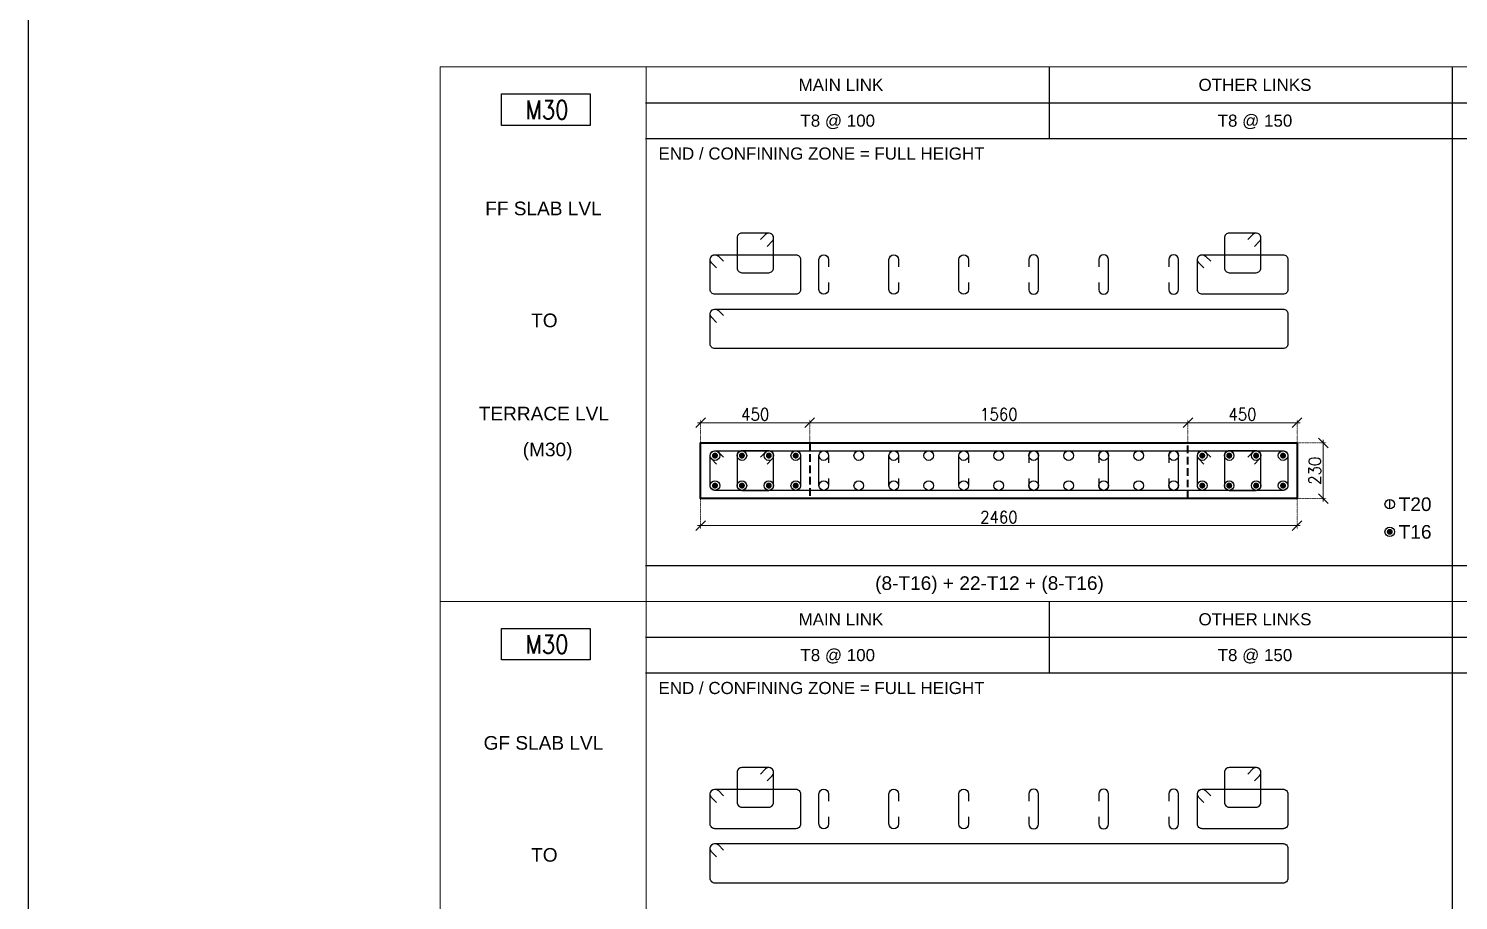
# Model space of a CAD drawing. Header units: millimetres. Extents: x 149548 to 2112824, y -1657616 to -1354760.
# Drawn here: x 1991051 to 2014641, y -1643452 to -1629065 of the extents above; entities that cross this region are included whole.
import ezdxf
from ezdxf.enums import TextEntityAlignment as Align

# ---------------------------------------------------------------- set-up
doc = ezdxf.new("R2010")
doc.units = ezdxf.units.MM
doc.header["$MEASUREMENT"] = 0
doc.header["$PDMODE"] = 98
doc.linetypes.add('DOT', pattern=[0.25, 0, -0.25])
doc.linetypes.add('HIDDEN', pattern=[0.375, 0.25, -0.125])
for name, color, linetype in [('Columns', 90, 'Continuous'), ('S-TEXT', 7, 'Continuous'), ('s_hatch_25', 13, 'Continuous'), ('s_hatch_50', 43, 'Continuous'), ('s_rebar_link', 225, 'Continuous'), ('s_rebar_linkexp', 155, 'Continuous'), ('TEXT', 43, 'Continuous')]:
    doc.layers.add(name, color=color, linetype=linetype)
for name, color, linetype, lineweight in [('s-dm', 171, 'Continuous', 15), ('s_text', 20, 'Continuous', 9), ('TXT', 255, 'Continuous', 5)]:
    doc.layers.add(name, color=color, linetype=linetype, lineweight=lineweight)
doc.styles.add('ARIAL', font='arial.ttf')
doc.styles.add('RC-ROMANS-85', font='romans.shx', dxfattribs={"width": 0.85})
doc.styles.add('RS', font='romans.shx', dxfattribs={"width": 0.9})
doc.dimstyles.new('Maheboob', dxfattribs={"dimtxt": 100, "dimasz": 100, "dimexe": 0, "dimexo": 0, "dimgap": 50, "dimtad": 1, "dimdec": 0, "dimdsep": 46, "dimtxsty": 'RS', "dimblk": 'ME', "dimcen": 225, "dimdle": 25, "dimclrd": 256, "dimclre": 256, "dimclrt": 7, "dimadec": 1, "dimazin": 1, "dimtfac": 1, "dimtdec": 0, "dimtmove": 0, "dimatfit": 0, "dimldrblk": 'ME', "dimfxl": 1, "dimlwd": -1, "dimlwe": -1, "dimarcsym": 0})

# ---------------------------------------------------------------- blocks, each defined once
blk = doc.blocks.new('_Oblique')
at = {"color": 0, "linetype": 'ByBlock', "lineweight": -2}
blk.add_line((-0.5, -0.5), (0.5, 0.5), dxfattribs=at)
blk = doc.blocks.new('*D1622')
at = {"layer": 'Defpoints', "color": 0}
for p in [(2011979, -1635902), (2011979, -1636822), (2012412, -1636822)]:
    blk.add_point(p, dxfattribs=at)
at = {"layer": 's-dm', "linetype": 'DOT'}
for p, q in [((2011979, -1635902), (2012462, -1635902)), ((2011979, -1636822), (2012462, -1636822))]:
    blk.add_line(p, q, dxfattribs=at)
at = {"layer": 's-dm'}
blk.add_line((2012412, -1635852), (2012412, -1636872), dxfattribs=at)
at = {"layer": 's-dm', "xscale": 160, "yscale": 160, "zscale": 160}
for p, rotation in [((2012412, -1635902), 90), ((2012412, -1636822), 270)]:
    blk.add_blockref('_Oblique', p, dxfattribs=dict(at, rotation=rotation))
at = {"layer": 's-dm', "color": 7, "insert": (2012272, -1636362), "char_height": 200, "attachment_point": 5, "rotation": 90, "style": 'RS'}
blk.add_mtext('230', dxfattribs=at)
blk = doc.blocks.new('ME')
at = {"layer": 's-dm', "color": 2, "ltscale": 50}
for p, q in [((0, -1.04), (0, 1.04)), ((-1.04, 0), (1.04, 0))]:
    blk.add_line(p, q, dxfattribs=at)
blk.add_lwpolyline([(0.74, 0.74), (-0.74, -0.74)], dxfattribs=at)
blk = doc.blocks.new('*D1623')
at = {"layer": 'Defpoints', "color": 0}
for p in [(2002139, -1636822), (2011979, -1636822), (2002139, -1637268)]:
    blk.add_point(p, dxfattribs=at)
at = {"layer": 's-dm', "linetype": 'DOT'}
for p, q in [((2002139, -1636822), (2002139, -1637318)), ((2011979, -1636822), (2011979, -1637318))]:
    blk.add_line(p, q, dxfattribs=at)
at = {"layer": 's-dm'}
blk.add_line((2012029, -1637268), (2002089, -1637268), dxfattribs=at)
at = {"layer": 's-dm', "xscale": 160, "yscale": 160, "zscale": 160, "rotation": 180}
blk.add_blockref('_Oblique', (2002139, -1637268), dxfattribs=at)
at = {"layer": 's-dm', "xscale": 160, "yscale": 160, "zscale": 160}
blk.add_blockref('_Oblique', (2011979, -1637268), dxfattribs=at)
at = {"layer": 's-dm', "color": 7, "insert": (2007059, -1637128), "char_height": 200, "attachment_point": 5, "style": 'RS'}
blk.add_mtext('2460', dxfattribs=at)
blk = doc.blocks.new('*D1624')
at = {"layer": 'Defpoints', "color": 0}
for p in [(2003939, -1635571), (2002139, -1635902), (2003939, -1635902)]:
    blk.add_point(p, dxfattribs=at)
at = {"layer": 's-dm', "linetype": 'DOT'}
for p, q in [((2002139, -1635902), (2002139, -1635521)), ((2003939, -1635902), (2003939, -1635521))]:
    blk.add_line(p, q, dxfattribs=at)
at = {"layer": 's-dm'}
blk.add_line((2002089, -1635571), (2003989, -1635571), dxfattribs=at)
at = {"layer": 's-dm', "xscale": 160, "yscale": 160, "zscale": 160, "rotation": 180}
blk.add_blockref('_Oblique', (2002139, -1635571), dxfattribs=at)
at = {"layer": 's-dm', "xscale": 160, "yscale": 160, "zscale": 160}
blk.add_blockref('_Oblique', (2003939, -1635571), dxfattribs=at)
at = {"layer": 's-dm', "color": 7, "insert": (2003039, -1635431), "char_height": 200, "attachment_point": 5, "style": 'RS'}
blk.add_mtext('450', dxfattribs=at)
blk = doc.blocks.new('*D1625')
at = {"layer": 'Defpoints', "color": 0}
for p in [(2010179, -1635571), (2003939, -1635902), (2010179, -1635902)]:
    blk.add_point(p, dxfattribs=at)
at = {"layer": 's-dm', "linetype": 'DOT'}
for p, q in [((2003939, -1635902), (2003939, -1635521)), ((2010179, -1635902), (2010179, -1635521))]:
    blk.add_line(p, q, dxfattribs=at)
at = {"layer": 's-dm'}
blk.add_line((2003889, -1635571), (2010229, -1635571), dxfattribs=at)
at = {"layer": 's-dm', "xscale": 160, "yscale": 160, "zscale": 160, "rotation": 180}
blk.add_blockref('_Oblique', (2003939, -1635571), dxfattribs=at)
at = {"layer": 's-dm', "xscale": 160, "yscale": 160, "zscale": 160}
blk.add_blockref('_Oblique', (2010179, -1635571), dxfattribs=at)
at = {"layer": 's-dm', "color": 7, "insert": (2007059, -1635431), "char_height": 200, "attachment_point": 5, "style": 'RS'}
blk.add_mtext('1560', dxfattribs=at)
blk = doc.blocks.new('*D1626')
at = {"layer": 'Defpoints', "color": 0}
for p in [(2011979, -1635571), (2010179, -1635902), (2011979, -1635902)]:
    blk.add_point(p, dxfattribs=at)
at = {"layer": 's-dm', "linetype": 'DOT'}
for p, q in [((2010179, -1635902), (2010179, -1635521)), ((2011979, -1635902), (2011979, -1635521))]:
    blk.add_line(p, q, dxfattribs=at)
at = {"layer": 's-dm'}
blk.add_line((2010129, -1635571), (2012029, -1635571), dxfattribs=at)
at = {"layer": 's-dm', "xscale": 160, "yscale": 160, "zscale": 160, "rotation": 180}
blk.add_blockref('_Oblique', (2010179, -1635571), dxfattribs=at)
at = {"layer": 's-dm', "xscale": 160, "yscale": 160, "zscale": 160}
blk.add_blockref('_Oblique', (2011979, -1635571), dxfattribs=at)
at = {"layer": 's-dm', "color": 7, "insert": (2011079, -1635431), "char_height": 200, "attachment_point": 5, "style": 'RS'}
blk.add_mtext('450', dxfattribs=at)

msp = doc.modelspace()

# ---------------------------------------------------------------- linework, layer by layer
at = {"lineweight": -3}
msp.add_lwpolyline([(2112824, -1657616.5), (1991050.7, -1657616.5), (1991050.7, -1577510.7), (2112824, -1577510.7)], close=True, dxfattribs=at)
at = {"layer": 'Columns', "color": 8, "linetype": 'HIDDEN', "lineweight": 40, "ltscale": 500}
for points in [[(2003939, -1635901.7), (2003939, -1636821.7), (2002139, -1636821.7), (2002139, -1635901.7)], [(2011979, -1635901.7), (2011979, -1636821.7), (2010179, -1636821.7), (2010179, -1635901.7)]]:
    msp.add_lwpolyline(points, close=True, dxfattribs=at)
at = {"layer": 'Columns', "lineweight": 40}
msp.add_lwpolyline([(2011979, -1635901.7), (2011979, -1636821.7), (2002139, -1636821.7), (2002139, -1635901.7), (2011979, -1635901.7)], dxfattribs=at)
at = {"layer": 'S-TEXT', "color": 1}
for points in [[(1998853.9, -1630144.1), (2000316.7, -1630144.1), (2000316.7, -1630665), (1998853.9, -1630665)], [(1998853.9, -1638963.5), (2000316.7, -1638963.5), (2000316.7, -1639484.4), (1998853.9, -1639484.4)]]:
    msp.add_lwpolyline(points, close=True, dxfattribs=at)
at = {"layer": 's_hatch_25'}
msp.add_line((2014538.4, -1629698.7), (2014538.4, -1656952.2), dxfattribs=at)
at = {"layer": 's_hatch_50'}
msp.add_line((2001228.1, -1637927.9), (2049286.5, -1637927.8), dxfattribs=at)
at = {"layer": 's_rebar_link'}
msp.add_line((2013508.3, -1636993.1), (2013508.3, -1636835.7), dxfattribs=at)
for points in [[(2002403.1, -1636251.4), (2002319.5, -1636167.9, -0.668178), (2002375.2, -1636033.5), (2011747.9, -1636033.5, -0.4142136), (2011826.7, -1636112.3), (2011826.7, -1636607.2, -0.4142136), (2011747.9, -1636685.9), (2002375.2, -1636685.9, -0.4142136), (2002296.5, -1636607.2), (2002296.5, -1636112.3, -0.6681793), (2002430.9, -1636056.6), (2002514.4, -1636140.1)], [(2002403.1, -1636251.4), (2002319.5, -1636167.9, -0.668178), (2002375.2, -1636033.5), (2003707.9, -1636033.5, -0.4142136), (2003786.7, -1636112.3), (2003786.7, -1636607.2, -0.4142136), (2003707.9, -1636685.9), (2002375.2, -1636685.9, -0.4142136), (2002296.5, -1636607.2), (2002296.5, -1636112.3, -0.6681793), (2002430.9, -1636056.6), (2002514.4, -1636140.1)], [(2003235.9, -1636251.4), (2003319.4, -1636167.9, 0.668178), (2003263.7, -1636033.5), (2002819.5, -1636033.5, 0.4142136), (2002740.7, -1636112.3), (2002740.7, -1636607.2, 0.4142136), (2002819.5, -1636685.9), (2003263.7, -1636685.9, 0.4142136), (2003342.4, -1636607.2), (2003342.4, -1636112.3, 0.6681793), (2003208, -1636056.6), (2003124.5, -1636140.1)], [(2004248.9, -1636489.1), (2004248.9, -1636607.2, -1), (2004091.4, -1636607.2), (2004091.4, -1636112.3, -1), (2004248.9, -1636112.3), (2004248.9, -1636230.3)], [(2005403.4, -1636489.1), (2005403.4, -1636607.2, -1), (2005245.9, -1636607.2), (2005245.9, -1636112.3, -1), (2005403.4, -1636112.3), (2005403.4, -1636230.3)], [(2006557.9, -1636489.1), (2006557.9, -1636607.2, -1), (2006400.5, -1636607.2), (2006400.5, -1636112.3, -1), (2006557.9, -1636112.3), (2006557.9, -1636230.3)], [(2007555, -1636489.1), (2007555, -1636607.2, 1), (2007712.5, -1636607.2), (2007712.5, -1636112.3, 1), (2007555, -1636112.3), (2007555, -1636230.3)], [(2008709.6, -1636489.1), (2008709.6, -1636607.2, 1), (2008867, -1636607.2), (2008867, -1636112.3, 1), (2008709.6, -1636112.3), (2008709.6, -1636230.3)], [(2009864.1, -1636489.1), (2009864.1, -1636607.2, 1), (2010021.6, -1636607.2), (2010021.6, -1636112.3, 1), (2009864.1, -1636112.3), (2009864.1, -1636230.3)], [(2010443.1, -1636251.4), (2010359.5, -1636167.9, -0.668178), (2010415.2, -1636033.5), (2011747.9, -1636033.5, -0.4142136), (2011826.7, -1636112.3), (2011826.7, -1636607.2, -0.4142136), (2011747.9, -1636685.9), (2010415.2, -1636685.9, -0.4142136), (2010336.5, -1636607.2), (2010336.5, -1636112.3, -0.6681793), (2010470.9, -1636056.6), (2010554.4, -1636140.1)], [(2011275.9, -1636251.4), (2011359.4, -1636167.9, 0.668178), (2011303.7, -1636033.5), (2010859.5, -1636033.5, 0.4142136), (2010780.7, -1636112.3), (2010780.7, -1636607.2, 0.4142136), (2010859.5, -1636685.9), (2011303.7, -1636685.9, 0.4142136), (2011382.4, -1636607.2), (2011382.4, -1636112.3, 0.6681793), (2011248, -1636056.6), (2011164.5, -1636140.1)]]:
    msp.add_lwpolyline(points, format="xyb", dxfattribs=at)
for points in [[(2002399.8, -1636112.3, 49.2, 49.2, -1), (2002350.6, -1636112.3, 49.2, 49.2, -1)], [(2002844.1, -1636112.3, 49.2, 49.2, -1), (2002794.8, -1636112.3, 49.2, 49.2, -1)], [(2003288.3, -1636112.3, 49.2, 49.2, -1), (2003239.1, -1636112.3, 49.2, 49.2, -1)], [(2003732.5, -1636112.3, 49.2, 49.2, -1), (2003683.3, -1636112.3, 49.2, 49.2, -1)], [(2010439.8, -1636112.3, 49.2, 49.2, -1), (2010390.6, -1636112.3, 49.2, 49.2, -1)], [(2010884.1, -1636112.3, 49.2, 49.2, -1), (2010834.8, -1636112.3, 49.2, 49.2, -1)], [(2011328.3, -1636112.3, 49.2, 49.2, -1), (2011279.1, -1636112.3, 49.2, 49.2, -1)], [(2011772.5, -1636112.3, 49.2, 49.2, -1), (2011723.3, -1636112.3, 49.2, 49.2, -1)], [(2002399.8, -1636607.2, 49.2, 49.2, -1), (2002350.6, -1636607.2, 49.2, 49.2, -1)], [(2002844.1, -1636607.2, 49.2, 49.2, -1), (2002794.8, -1636607.2, 49.2, 49.2, -1)], [(2003288.3, -1636607.2, 49.2, 49.2, -1), (2003239.1, -1636607.2, 49.2, 49.2, -1)], [(2003732.5, -1636607.2, 49.2, 49.2, -1), (2003683.3, -1636607.2, 49.2, 49.2, -1)], [(2010439.8, -1636607.2, 49.2, 49.2, -1), (2010390.6, -1636607.2, 49.2, 49.2, -1)], [(2010884.1, -1636607.2, 49.2, 49.2, -1), (2010834.8, -1636607.2, 49.2, 49.2, -1)], [(2011328.3, -1636607.2, 49.2, 49.2, -1), (2011279.1, -1636607.2, 49.2, 49.2, -1)], [(2011772.5, -1636607.2, 49.2, 49.2, -1), (2011723.3, -1636607.2, 49.2, 49.2, -1)], [(2013532.9, -1637370.4, 49.2, 49.2, -1), (2013483.7, -1637370.4, 49.2, 49.2, -1)]]:
    msp.add_lwpolyline(points, format="xyseb", close=True, dxfattribs=at)
for centre in [(2002375.2, -1636112.3), (2002819.5, -1636112.3), (2003263.7, -1636112.3), (2003707.9, -1636112.3), (2004170.1, -1636112.3), (2004747.4, -1636112.3), (2005324.7, -1636112.3), (2005901.9, -1636112.3), (2006479.2, -1636112.3), (2007056.5, -1636112.3), (2007633.8, -1636112.3), (2008211, -1636112.3), (2008788.3, -1636112.3), (2009365.6, -1636112.3), (2009942.8, -1636112.3), (2010415.2, -1636112.3), (2010859.5, -1636112.3), (2011303.7, -1636112.3), (2011747.9, -1636112.3), (2002375.2, -1636607.2), (2002819.5, -1636607.2), (2003263.7, -1636607.2), (2003707.9, -1636607.2), (2004170.1, -1636607.2), (2004747.4, -1636607.2), (2005324.7, -1636607.2), (2005901.9, -1636607.2), (2006479.2, -1636607.2), (2007056.5, -1636607.2), (2007633.8, -1636607.2), (2008211, -1636607.2), (2008788.3, -1636607.2), (2009365.6, -1636607.2), (2009942.8, -1636607.2), (2010415.2, -1636607.2), (2010859.5, -1636607.2), (2011303.7, -1636607.2), (2011747.9, -1636607.2), (2013508.3, -1636914.4), (2013508.3, -1637370.4)]:
    msp.add_circle(centre, 78.7, dxfattribs=at)
at = {"layer": 's_rebar_linkexp'}
for points in [[(2003235.9, -1632658.9), (2003319.4, -1632575.4, 0.668178), (2003263.7, -1632441), (2002819.5, -1632441, 0.4142136), (2002740.7, -1632519.8), (2002740.7, -1633014.7, 0.4142136), (2002819.5, -1633093.4), (2003263.7, -1633093.4, 0.4142136), (2003342.4, -1633014.7), (2003342.4, -1632519.8, 0.6681793), (2003208, -1632464.1), (2003124.5, -1632547.6)], [(2011275.9, -1632658.9), (2011359.4, -1632575.4, 0.668178), (2011303.7, -1632441), (2010859.5, -1632441, 0.4142136), (2010780.7, -1632519.8), (2010780.7, -1633014.7, 0.4142136), (2010859.5, -1633093.4), (2011303.7, -1633093.4, 0.4142136), (2011382.4, -1633014.7), (2011382.4, -1632519.8, 0.6681793), (2011248, -1632464.1), (2011164.5, -1632547.6)], [(2002403.1, -1633015.9), (2002319.5, -1632932.4, -0.668178), (2002375.2, -1632798), (2003707.9, -1632798, -0.4142136), (2003786.7, -1632876.8), (2003786.7, -1633371.7, -0.4142136), (2003707.9, -1633450.4), (2002375.2, -1633450.4, -0.4142136), (2002296.5, -1633371.7), (2002296.5, -1632876.8, -0.6681793), (2002430.9, -1632821.1), (2002514.4, -1632904.6)], [(2004248.9, -1633253.6), (2004248.9, -1633371.7, -1), (2004091.4, -1633371.7), (2004091.4, -1632876.8, -1), (2004248.9, -1632876.8), (2004248.9, -1632994.8)], [(2005403.4, -1633253.6), (2005403.4, -1633371.7, -1), (2005245.9, -1633371.7), (2005245.9, -1632876.8, -1), (2005403.4, -1632876.8), (2005403.4, -1632994.8)], [(2006557.9, -1633253.6), (2006557.9, -1633371.7, -1), (2006400.5, -1633371.7), (2006400.5, -1632876.8, -1), (2006557.9, -1632876.8), (2006557.9, -1632994.8)], [(2007555, -1633253.6), (2007555, -1633371.7, 1), (2007712.5, -1633371.7), (2007712.5, -1632876.8, 1), (2007555, -1632876.8), (2007555, -1632994.8)], [(2008709.6, -1633253.6), (2008709.6, -1633371.7, 1), (2008867, -1633371.7), (2008867, -1632876.8, 1), (2008709.6, -1632876.8), (2008709.6, -1632994.8)], [(2009864.1, -1633253.6), (2009864.1, -1633371.7, 1), (2010021.6, -1633371.7), (2010021.6, -1632876.8, 1), (2009864.1, -1632876.8), (2009864.1, -1632994.8)], [(2010443.1, -1633015.9), (2010359.5, -1632932.4, -0.668178), (2010415.2, -1632798), (2011747.9, -1632798, -0.4142136), (2011826.7, -1632876.8), (2011826.7, -1633371.7, -0.4142136), (2011747.9, -1633450.4), (2010415.2, -1633450.4, -0.4142136), (2010336.5, -1633371.7), (2010336.5, -1632876.8, -0.6681793), (2010470.9, -1632821.1), (2010554.4, -1632904.6)], [(2002403.1, -1633912.9), (2002319.5, -1633829.4, -0.668178), (2002375.2, -1633695), (2011747.9, -1633695, -0.4142136), (2011826.7, -1633773.8), (2011826.7, -1634268.7, -0.4142136), (2011747.9, -1634347.4), (2002375.2, -1634347.4, -0.4142136), (2002296.5, -1634268.7), (2002296.5, -1633773.8, -0.6681793), (2002430.9, -1633718.1), (2002514.4, -1633801.6)], [(2003235.9, -1641478.4), (2003319.4, -1641394.9, 0.668178), (2003263.7, -1641260.5), (2002819.5, -1641260.5, 0.4142136), (2002740.7, -1641339.2), (2002740.7, -1641834.1, 0.4142136), (2002819.5, -1641912.9), (2003263.7, -1641912.9, 0.4142136), (2003342.4, -1641834.1), (2003342.4, -1641339.2, 0.6681793), (2003208, -1641283.5), (2003124.5, -1641367)], [(2011275.9, -1641478.4), (2011359.4, -1641394.9, 0.668178), (2011303.7, -1641260.5), (2010859.5, -1641260.5, 0.4142136), (2010780.7, -1641339.2), (2010780.7, -1641834.1, 0.4142136), (2010859.5, -1641912.9), (2011303.7, -1641912.9, 0.4142136), (2011382.4, -1641834.1), (2011382.4, -1641339.2, 0.6681793), (2011248, -1641283.5), (2011164.5, -1641367)], [(2002403.1, -1641835.4), (2002319.6, -1641751.9, -0.668178), (2002375.2, -1641617.5), (2003707.9, -1641617.5, -0.4142136), (2003786.7, -1641696.2), (2003786.7, -1642191.1, -0.4142136), (2003707.9, -1642269.9), (2002375.2, -1642269.9, -0.4142136), (2002296.5, -1642191.1), (2002296.5, -1641696.2, -0.6681793), (2002430.9, -1641640.5), (2002514.4, -1641724)], [(2004248.9, -1642073), (2004248.9, -1642191.1, -1), (2004091.4, -1642191.1), (2004091.4, -1641696.2, -1), (2004248.9, -1641696.2), (2004248.9, -1641814.3)], [(2005403.4, -1642073), (2005403.4, -1642191.1, -1), (2005246, -1642191.1), (2005246, -1641696.2, -1), (2005403.4, -1641696.2), (2005403.4, -1641814.3)], [(2006558, -1642073), (2006558, -1642191.1, -1), (2006400.5, -1642191.1), (2006400.5, -1641696.2, -1), (2006558, -1641696.2), (2006558, -1641814.3)], [(2007555, -1642073), (2007555, -1642191.1, 1), (2007712.5, -1642191.1), (2007712.5, -1641696.2, 1), (2007555, -1641696.2), (2007555, -1641814.3)], [(2008709.6, -1642073), (2008709.6, -1642191.1, 1), (2008867, -1642191.1), (2008867, -1641696.2, 1), (2008709.6, -1641696.2), (2008709.6, -1641814.3)], [(2009864.1, -1642073), (2009864.1, -1642191.1, 1), (2010021.6, -1642191.1), (2010021.6, -1641696.2, 1), (2009864.1, -1641696.2), (2009864.1, -1641814.3)], [(2010443.1, -1641835.4), (2010359.6, -1641751.9, -0.668178), (2010415.2, -1641617.5), (2011747.9, -1641617.5, -0.4142136), (2011826.7, -1641696.2), (2011826.7, -1642191.1, -0.4142136), (2011747.9, -1642269.9), (2010415.2, -1642269.9, -0.4142136), (2010336.5, -1642191.1), (2010336.5, -1641696.2, -0.6681793), (2010470.9, -1641640.5), (2010554.4, -1641724)], [(2002403.1, -1642732.4), (2002319.6, -1642648.9, -0.668178), (2002375.2, -1642514.5), (2011747.9, -1642514.5, -0.4142136), (2011826.7, -1642593.2), (2011826.7, -1643088.1, -0.4142136), (2011747.9, -1643166.9), (2002375.2, -1643166.9, -0.4142136), (2002296.5, -1643088.1), (2002296.5, -1642593.2, -0.6681793), (2002430.9, -1642537.5), (2002514.4, -1642621)]]:
    msp.add_lwpolyline(points, format="xyb", dxfattribs=at)
at = {"layer": 's_text'}
for p, q in [((1997843.5, -1629698.7), (1997843.5, -1656952.3)), ((1997843.5, -1629698.7), (2049286.5, -1629698.7)), ((2001242.1, -1629698.7), (2001242.1, -1656952.3)), ((1997843.5, -1638518.1), (2049286.5, -1638518.1))]:
    msp.add_line(p, q, dxfattribs=at)
at = {"layer": 'TEXT', "color": 7}
for p, q in [((2007890.3, -1629698.7), (2007890.3, -1630879.7)), ((2001228.1, -1630289.3), (2049286.5, -1630289.3)), ((2001228.1, -1630879.7), (2049286.5, -1630879.7)), ((2007890.3, -1638518.1), (2007890.3, -1639699.1)), ((2001228.1, -1639108.8), (2049286.5, -1639108.7)), ((2001228.1, -1639699.2), (2049286.5, -1639699.1))]:
    msp.add_line(p, q, dxfattribs=at)

# ---------------------------------------------------------------- texts
at = {"layer": 'TEXT', "color": 7, "style": 'ARIAL'}
for s, height, p in [('MAIN LINK', 200, (2004453.8, -1629993.8)), ('OTHER LINKS', 200, (2011284.8, -1629993.8)), ('T8 @ 100', 200, (2004400.6, -1630584.3)), ('T8 @ 150', 200, (2011284.8, -1630584.3)), ('(8-T16) + 22-T12 + (8-T16)', 225, (2006904.5, -1638216.6)), ('MAIN LINK', 200, (2004453.8, -1638813.2)), ('OTHER LINKS', 200, (2011284.8, -1638813.2)), ('T8 @ 100', 200, (2004400.6, -1639403.7)), ('T8 @ 150', 200, (2011284.8, -1639403.7))]:
    msp.add_text(s, height=height, dxfattribs=at).set_placement(p, align=Align.MIDDLE_CENTER)
for p in [(2001443.4, -1631227.4), (2001443.4, -1640046.9)]:
    msp.add_text('END / CONFINING ZONE = FULL HEIGHT', height=200, dxfattribs=at).set_placement(p)
at = {"layer": 'TEXT', "color": 1, "style": 'ARIAL'}
for s, p in [('FF SLAB LVL', (1999545.2, -1632033.4)), ('TO', (1999560.2, -1633881)), ('TERRACE LVL', (1999552.2, -1635418.5)), ('(M30)', (1999613.9, -1636011)), ('GF SLAB LVL', (1999545.2, -1640852.8)), ('TO', (1999560.2, -1642700.5))]:
    msp.add_text(s, height=225, dxfattribs=at).set_placement(p, align=Align.MIDDLE_CENTER)
at = {"layer": 'TEXT', "color": 7, "style": 'ARIAL'}
for s, p in [('T20', (2013656, -1636914.4)), ('T16', (2013656, -1637370.4))]:
    msp.add_text(s, height=225, dxfattribs=at).set_placement(p, align=Align.MIDDLE_LEFT)
at = {"layer": 'TXT', "color": 7, "style": 'RC-ROMANS-85', "width": 0.85}
for p in [(1999605.1, -1630405.6), (1999605.1, -1639225.1)]:
    msp.add_text('M30', height=303.75, dxfattribs=at).set_placement(p, align=Align.MIDDLE_CENTER)

# ---------------------------------------------------------------- dimensions: what is measured, and where the dimension line sits
at = {"layer": 's-dm'}
for base, p1, p2, override, picture, middle in [((2003939, -1635570.8), (2002139, -1635901.7), (2003939, -1635901.7), {"dimscale": 2, "dimasz": 80, "dimexe": 25, "dimgap": 20, "dimlfac": 0.25, "dimtxsty": 'RS', "dimblk1": 'Oblique', "dimblk2": 'Oblique', "dimsah": 1, "dimtmove": 1, "dimldrblk": 'ME', "dimfxl": 0, "dimarcsym": 1}, '*D1624', (2003039, -1635430.8)), ((2010179, -1635570.8), (2003939, -1635901.7), (2010179, -1635901.7), {"dimscale": 2, "dimasz": 80, "dimexe": 25, "dimgap": 20, "dimlfac": 0.25, "dimblk1": 'Oblique', "dimblk2": 'Oblique', "dimsah": 1, "dimtmove": 1, "dimfxl": 0, "dimarcsym": 1}, '*D1625', (2007059, -1635430.8)), ((2011979, -1635570.8), (2010179, -1635901.7), (2011979, -1635901.7), {"dimscale": 2, "dimasz": 80, "dimexe": 25, "dimgap": 20, "dimlfac": 0.25, "dimblk1": 'Oblique', "dimblk2": 'Oblique', "dimsah": 1, "dimtmove": 1, "dimfxl": 0, "dimarcsym": 1}, '*D1626', (2011079, -1635430.8)), ((2002139, -1637267.6), (2011979, -1636821.7), (2002139, -1636821.7), {"dimscale": 2, "dimasz": 80, "dimexe": 25, "dimgap": 20, "dimlfac": 0.25, "dimtxsty": 'RS', "dimblk1": 'Oblique', "dimblk2": 'Oblique', "dimsah": 1, "dimtmove": 1, "dimldrblk": 'ME', "dimfxl": 0, "dimarcsym": 1}, '*D1623', (2007059, -1637127.6))]:
    dim = msp.add_linear_dim(base=base, p1=p1, p2=p2, dimstyle='Maheboob', override=override, dxfattribs=at)
    dim.commit()
    dim.dimension.update_dxf_attribs({"geometry": picture, "text_midpoint": middle})
dim = msp.add_linear_dim(base=(2012411.9, -1636821.7), p1=(2011979, -1635901.7), p2=(2011979, -1636821.7), angle=90, dimstyle='Maheboob', override={"dimscale": 2, "dimasz": 80, "dimexe": 25, "dimgap": 20, "dimlfac": 0.25, "dimtxsty": 'RS', "dimblk1": 'Oblique', "dimblk2": 'Oblique', "dimsah": 1, "dimtmove": 1, "dimldrblk": 'ME', "dimfxl": 0, "dimarcsym": 1}, dxfattribs=at)
dim.commit()
dim.dimension.update_dxf_attribs({"geometry": '*D1622', "text_midpoint": (2012271.9, -1636361.7)})

doc.saveas('drawing.dxf')
